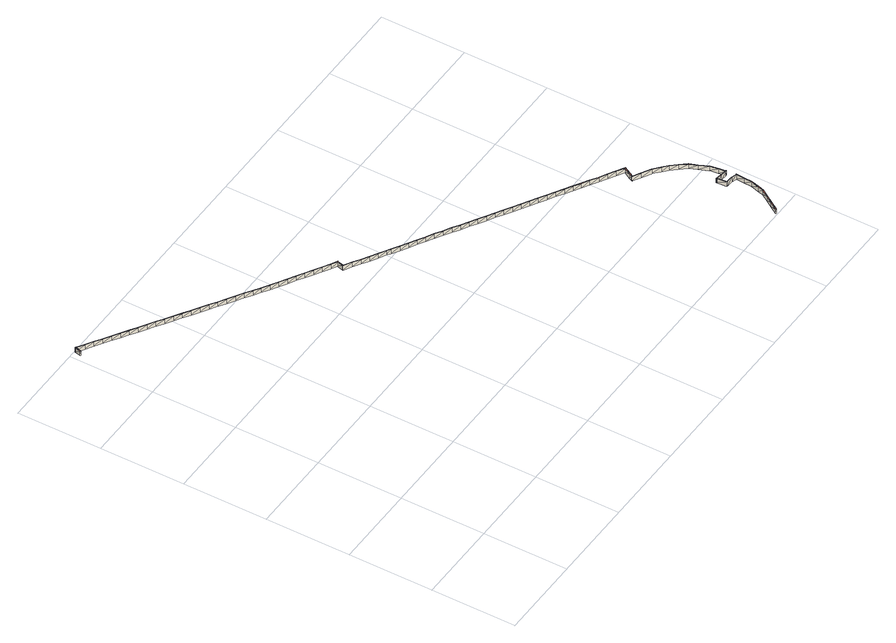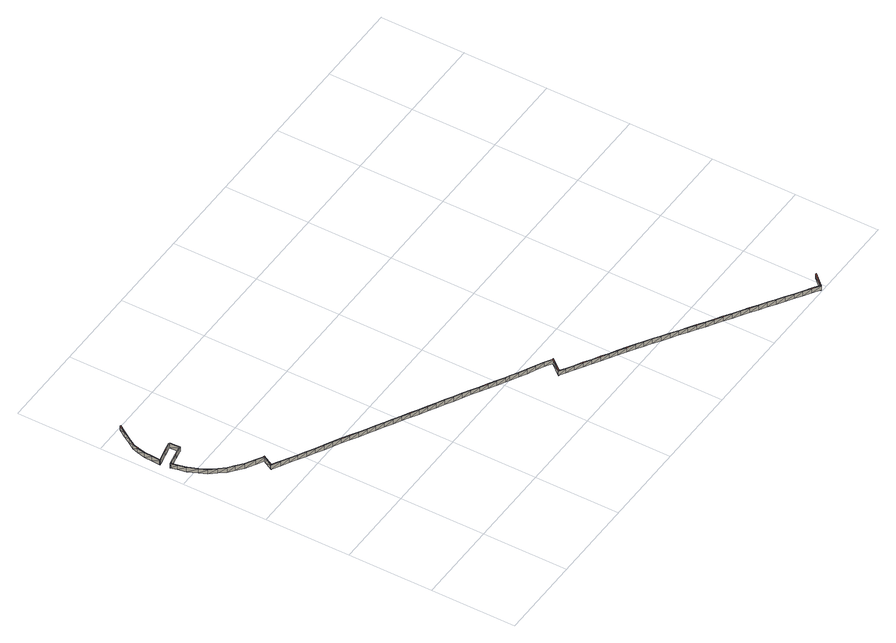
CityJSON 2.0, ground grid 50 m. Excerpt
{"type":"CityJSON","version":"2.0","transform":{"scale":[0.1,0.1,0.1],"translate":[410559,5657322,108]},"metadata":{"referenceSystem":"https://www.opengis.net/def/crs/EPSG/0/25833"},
"CityObjects":{
"building1":{"type":"Building","attributes":{"Erfassungsdatum_Objekt":"2021-12-02","Art":1000,"BodenHoehe":0,"gemHoehe":0,"BauwerkHoehe":3,"Gemeindeschluessel":"14612000","Geometrietyp2DReferenz":"3000","measuredHeight":3,"function":"51009_1700"},"geometry":[{"type":"MultiSurface","lod":"2","boundaries":[[[0,1,2]],[[3,1,0]],[[4,5,6]],[[7,5,4]],[[8,7,4]],[[9,7,8]],[[10,9,8]],[[11,9,10]],[[12,11,10]],[[13,11,12]],[[14,13,12]],[[15,13,14]],[[16,15,14]],[[17,15,16]],[[18,17,16]],[[19,17,18]],[[20,19,18]],[[21,19,20]],[[22,23,24]],[[25,22,24]],[[26,22,25]],[[27,26,25]],[[28,26,27]],[[29,28,27]],[[30,28,29]],[[31,30,29]],[[32,30,31]],[[33,32,31]],[[34,32,33]],[[35,34,33]],[[36,34,35]],[[37,36,35]],[[24,23,38]],[[39,40,41]],[[42,40,39]],[[43,42,39]],[[44,42,43]],[[45,44,46]],[[47,44,45]],[[48,47,45]],[[49,47,48]],[[50,49,51]],[[52,49,50]],[[53,52,50]],[[54,52,53]],[[55,54,53]],[[56,54,55]],[[57,36,37]],[[58,57,37]],[[59,57,58]],[[60,59,58]],[[61,59,60]],[[62,61,60]],[[63,61,62]],[[64,63,65]],[[66,63,64]],[[67,66,64]],[[68,66,67]],[[69,70,71]],[[72,70,69]],[[73,72,69]],[[74,72,73]],[[75,74,76]],[[77,74,75]],[[78,77,75]],[[79,77,78]],[[80,79,78]],[[81,79,80]],[[82,81,80]],[[83,81,82]],[[84,83,85]],[[86,83,84]],[[87,86,84]],[[88,86,87]],[[89,88,90]],[[91,88,89]],[[92,91,89]],[[93,91,92]],[[94,95,96]],[[97,95,94]],[[98,97,94]],[[99,97,98]],[[100,99,98]],[[101,99,100]],[[102,103,104]],[[105,103,102]],[[106,107,108]],[[109,107,106]],[[110,109,106]],[[111,109,110]],[[112,111,110]],[[113,111,112]],[[114,21,20]],[[115,21,114]],[[116,115,114]],[[117,115,116]],[[118,117,116]],[[119,117,118]],[[120,119,118]],[[121,119,120]],[[122,121,120]],[[123,121,122]],[[124,123,122]],[[125,123,124]],[[126,125,124]],[[127,125,126]],[[128,127,126]],[[129,127,128]],[[130,129,128]],[[131,129,130]],[[132,131,130]],[[133,131,132]],[[134,133,132]],[[135,133,134]],[[136,135,134]],[[137,135,136]],[[137,136,138]],[[139,137,138]],[[140,139,138]],[[141,139,140]],[[142,141,140]],[[143,141,142]],[[144,143,142]],[[145,143,144]],[[146,145,144]],[[147,145,146]],[[148,147,146]],[[149,147,148]],[[150,149,148]],[[151,149,150]],[[152,151,150]],[[153,151,152]],[[154,153,152]],[[155,153,154]],[[156,155,154]],[[157,155,156]],[[158,159,160]],[[161,159,158]],[[162,163,164]],[[165,163,162]],[[166,165,162]],[[167,165,166]],[[168,167,166]],[[169,167,168]],[[170,169,168]],[[171,169,170]],[[172,171,170]],[[173,171,172]],[[173,172,174]],[[175,173,174]],[[176,175,174]],[[177,175,176]],[[178,177,176]],[[179,177,178]],[[180,179,178]],[[181,179,180]],[[182,181,180]],[[183,181,182]],[[184,183,182]],[[185,183,184]],[[186,185,184]],[[187,185,186]],[[188,187,186]],[[189,187,188]],[[190,189,188]],[[191,189,190]],[[192,191,190]],[[193,191,192]],[[194,193,192]],[[195,193,194]],[[196,195,194]],[[197,195,196]],[[198,197,196]],[[199,197,198]],[[200,199,198]],[[201,199,200]],[[202,201,200]],[[203,201,202]],[[204,203,202]],[[205,203,204]],[[38,205,204]],[[23,205,38]],[[206,207,55]],[[206,55,53]],[[1,3,208]],[[1,208,209]],[[5,7,210]],[[5,210,211]],[[7,9,212]],[[7,212,210]],[[9,11,213]],[[9,213,212]],[[11,13,214]],[[11,214,213]],[[13,15,215]],[[13,215,214]],[[15,17,216]],[[15,216,215]],[[17,19,217]],[[17,217,216]],[[19,21,218]],[[19,218,217]],[[21,115,219]],[[21,219,218]],[[115,117,220]],[[115,220,219]],[[117,119,221]],[[117,221,220]],[[119,121,222]],[[119,222,221]],[[121,123,223]],[[121,223,222]],[[123,125,224]],[[123,224,223]],[[125,127,225]],[[125,225,224]],[[127,129,226]],[[127,226,225]],[[129,131,227]],[[129,227,226]],[[131,133,228]],[[131,228,227]],[[133,135,229]],[[133,229,228]],[[135,137,230]],[[135,230,229]],[[137,139,231]],[[137,231,230]],[[139,141,232]],[[139,232,231]],[[141,143,233]],[[141,233,232]],[[143,145,234]],[[143,234,233]],[[145,147,235]],[[145,235,234]],[[147,149,236]],[[147,236,235]],[[149,151,237]],[[149,237,236]],[[151,153,238]],[[151,238,237]],[[153,155,239]],[[153,239,238]],[[155,157,240]],[[155,240,239]],[[159,161,241]],[[159,241,242]],[[163,165,243]],[[163,243,244]],[[165,167,245]],[[165,245,243]],[[167,169,246]],[[167,246,245]],[[169,171,247]],[[169,247,246]],[[171,173,248]],[[171,248,247]],[[173,175,249]],[[173,249,248]],[[175,177,250]],[[175,250,249]],[[177,179,251]],[[177,251,250]],[[179,181,252]],[[179,252,251]],[[181,183,253]],[[181,253,252]],[[183,185,254]],[[183,254,253]],[[185,187,255]],[[185,255,254]],[[187,189,256]],[[187,256,255]],[[189,191,257]],[[189,257,256]],[[191,193,258]],[[191,258,257]],[[193,195,259]],[[193,259,258]],[[195,197,260]],[[195,260,259]],[[197,199,261]],[[197,261,260]],[[199,201,262]],[[199,262,261]],[[201,203,263]],[[201,263,262]],[[203,205,264]],[[203,264,263]],[[205,23,265]],[[205,265,264]],[[23,22,266]],[[23,266,265]],[[22,26,267]],[[22,267,266]],[[26,28,268]],[[26,268,267]],[[28,30,269]],[[28,269,268]],[[30,32,270]],[[30,270,269]],[[32,34,271]],[[32,271,270]],[[34,36,272]],[[34,272,271]],[[36,57,273]],[[36,273,272]],[[57,59,274]],[[57,274,273]],[[59,61,275]],[[59,275,274]],[[61,63,276]],[[61,276,275]],[[63,66,277]],[[63,277,276]],[[66,68,278]],[[279,35,33]],[[280,281,37]],[[280,37,35]],[[281,282,58]],[[281,58,37]],[[282,283,60]],[[282,60,58]],[[283,284,62]],[[283,62,60]],[[285,286,64]],[[285,64,65]],[[286,287,67]],[[286,67,64]],[[288,289,69]],[[288,69,71]],[[289,290,73]],[[289,73,69]],[[291,292,75]],[[291,75,76]],[[292,293,78]],[[292,78,75]],[[293,294,80]],[[293,80,78]],[[294,295,82]],[[294,82,80]],[[296,297,84]],[[296,84,85]],[[297,298,87]],[[297,87,84]],[[299,300,89]],[[299,89,90]],[[300,301,92]],[[300,92,89]],[[302,303,94]],[[302,94,96]],[[303,304,98]],[[303,98,94]],[[304,305,104,100]],[[304,100,98]],[[306,307,102]],[[306,102,104,305]],[[308,309,106]],[[308,106,108]],[[309,310,110]],[[309,110,106]],[[310,311,112]],[[310,112,110]],[[312,313,39]],[[312,39,41]],[[313,314,43]],[[313,43,39]],[[315,316,45]],[[315,45,46]],[[316,317,48]],[[316,48,45]],[[318,319,50]],[[318,50,51]],[[319,206,53]],[[319,53,50]],[[52,54,320]],[[52,320,321]],[[54,56,322]],[[54,322,320]],[[209,323,2]],[[209,2,1]],[[207,322,56]],[[207,56,55]],[[66,278,277]],[[70,72,324]],[[70,324,325]],[[72,74,326]],[[72,326,324]],[[74,77,327]],[[74,327,326]],[[77,79,328]],[[77,328,327]],[[79,81,329]],[[79,329,328]],[[81,83,330]],[[81,330,329]],[[83,86,331]],[[83,331,330]],[[86,88,332]],[[86,332,331]],[[88,91,333]],[[88,333,332]],[[91,93,334]],[[91,334,333]],[[95,97,335]],[[95,335,336]],[[97,99,337]],[[97,337,335]],[[99,101,338]],[[99,338,337]],[[103,105,339]],[[103,339,340]],[[107,109,341]],[[107,341,342]],[[109,111,343]],[[109,343,341]],[[111,113,344]],[[111,344,343]],[[40,42,345]],[[40,345,346]],[[42,44,347]],[[42,347,345]],[[44,47,348]],[[44,348,347]],[[47,49,349]],[[47,349,348]],[[49,52,321]],[[49,321,349]],[[323,350,0]],[[323,0,2]],[[351,352,4]],[[351,4,6]],[[352,353,8]],[[352,8,4]],[[353,354,10]],[[353,10,8]],[[354,355,12]],[[354,12,10]],[[355,356,14]],[[355,14,12]],[[356,357,16]],[[356,16,14]],[[357,358,18]],[[357,18,16]],[[358,359,20]],[[358,20,18]],[[359,360,114]],[[359,114,20]],[[360,361,116]],[[360,116,114]],[[361,362,118]],[[361,118,116]],[[362,363,120]],[[362,120,118]],[[363,364,122]],[[363,122,120]],[[364,365,124]],[[364,124,122]],[[365,366,126]],[[365,126,124]],[[366,367,128]],[[366,128,126]],[[367,368,130]],[[367,130,128]],[[368,369,132]],[[368,132,130]],[[369,370,134]],[[369,134,132]],[[371,372,186]],[[371,186,184]],[[372,373,188]],[[372,188,186]],[[373,374,190]],[[373,190,188]],[[374,375,192]],[[374,192,190]],[[375,376,194]],[[375,194,192]],[[376,377,196]],[[376,196,194]],[[377,378,198]],[[377,198,196]],[[378,379,200]],[[380,184,182]],[[370,381,136]],[[370,136,134]],[[381,382,138]],[[381,138,136]],[[382,383,140]],[[382,140,138]],[[383,384,142]],[[383,142,140]],[[384,385,144]],[[384,144,142]],[[385,386,146]],[[385,146,144]],[[386,387,148]],[[386,148,146]],[[387,388,150]],[[387,150,148]],[[388,389,152]],[[388,152,150]],[[389,390,154]],[[389,154,152]],[[390,391,156]],[[390,156,154]],[[392,393,158]],[[392,158,160]],[[394,395,162]],[[394,162,164]],[[395,396,166]],[[395,166,162]],[[396,397,168]],[[396,168,166]],[[397,398,170]],[[397,170,168]],[[398,399,172]],[[398,172,170]],[[399,400,174]],[[399,174,172]],[[400,401,176]],[[400,176,174]],[[401,402,178]],[[401,178,176]],[[402,403,180]],[[402,180,178]],[[403,380,182]],[[403,182,180]],[[380,371,184]],[[378,200,198]],[[379,404,202]],[[379,202,200]],[[404,405,204]],[[404,204,202]],[[405,406,38]],[[405,38,204]],[[406,407,24]],[[406,24,38]],[[407,408,25]],[[407,25,24]],[[408,409,27]],[[408,27,25]],[[409,410,29]],[[409,29,27]],[[410,411,31]],[[410,31,29]],[[411,279,33]],[[411,33,31]],[[279,280,35]],[[369,227,228]],[[369,228,370]],[[370,228,229]],[[370,229,381]],[[381,229,230]],[[381,230,382]],[[382,230,231]],[[231,383,382]],[[383,231,232]],[[383,232,384]],[[384,232,233]],[[384,233,385]],[[385,233,234]],[[385,234,386]],[[386,234,235]],[[386,235,387]],[[387,235,236]],[[387,236,388]],[[388,236,237]],[[388,237,389]],[[389,237,238]],[[389,238,390]],[[390,238,239]],[[390,239,391]],[[391,239,240]],[[392,242,393]],[[393,242,241]],[[394,244,395]],[[395,243,396]],[[396,243,245]],[[396,245,397]],[[397,245,246]],[[397,246,398]],[[398,246,247]],[[398,247,399]],[[399,247,248]],[[399,248,400]],[[400,248,249]],[[249,401,400]],[[401,249,250]],[[401,250,402]],[[402,250,251]],[[402,251,403]],[[403,251,252]],[[403,252,380]],[[380,252,253]],[[380,253,371]],[[371,253,254]],[[371,254,372]],[[372,254,255]],[[372,255,373]],[[373,255,256]],[[373,256,374]],[[374,256,257]],[[374,257,375]],[[375,257,258]],[[375,258,376]],[[376,258,259]],[[376,259,377]],[[377,259,260]],[[377,260,378]],[[378,260,261]],[[378,261,379]],[[379,261,262]],[[379,262,404]],[[404,262,263]],[[404,263,405]],[[405,263,264]],[[405,264,406]],[[406,264,265]],[[406,265,407]],[[407,265,266]],[[395,244,243]],[[323,209,350]],[[350,209,208]],[[351,211,352]],[[352,211,210]],[[352,210,353]],[[353,210,212]],[[353,212,354]],[[354,212,213]],[[354,213,355]],[[355,213,214]],[[355,214,356]],[[356,214,215]],[[356,215,357]],[[357,215,216]],[[357,216,358]],[[358,216,217]],[[358,217,359]],[[359,217,218]],[[359,218,360]],[[360,218,219]],[[360,219,361]],[[361,219,220]],[[361,220,362]],[[362,220,221]],[[362,221,363]],[[363,221,222]],[[363,222,364]],[[364,222,223]],[[364,223,365]],[[365,223,224]],[[365,224,366]],[[366,224,225]],[[366,225,367]],[[367,225,226]],[[367,226,368]],[[368,226,227]],[[368,227,369]],[[407,266,408]],[[408,266,267]],[[408,267,409]],[[409,267,268]],[[409,268,410]],[[410,268,269]],[[410,269,411]],[[411,269,270]],[[411,270,279]],[[279,270,271]],[[279,271,280]],[[280,271,272]],[[280,272,281]],[[281,272,273]],[[281,273,282]],[[282,273,274]],[[282,274,283]],[[283,274,275]],[[283,275,284]],[[284,275,276]],[[285,276,286]],[[286,276,277]],[[286,277,287]],[[287,277,278]],[[288,325,289]],[[289,325,324]],[[289,324,290]],[[290,324,326]],[[291,326,292]],[[292,326,327]],[[292,327,293]],[[293,327,328]],[[293,328,294]],[[294,328,329]],[[294,329,295]],[[295,329,330]],[[296,330,297]],[[297,330,331]],[[297,331,298]],[[298,331,332]],[[299,332,300]],[[300,332,333]],[[300,333,301]],[[301,333,334]],[[302,336,303]],[[303,336,335]],[[303,335,304]],[[304,335,337]],[[304,337,305]],[[305,337,338]],[[306,340,307]],[[307,340,339]],[[308,342,309]],[[309,342,341]],[[309,341,310]],[[310,341,343]],[[310,343,311]],[[311,343,344]],[[312,346,313]],[[313,346,345]],[[313,345,314]],[[314,345,347]],[[315,347,316]],[[316,347,348]],[[316,348,317]],[[317,348,349]],[[318,349,319]],[[319,349,321]],[[319,321,206]],[[206,321,320]],[[206,320,207]],[[207,320,322]]],"semantics":{"surfaces":[{"type":"RoofSurface"},{"type":"WallSurface"},{"type":"GroundSurface"}],"values":[0,0,0,0,0,0,0,0,0,0,0,0,0,0,0,0,0,0,0,0,0,0,0,0,0,0,0,0,0,0,0,0,0,0,0,0,0,0,0,0,0,0,0,0,0,0,0,0,0,0,0,0,0,0,0,0,0,0,0,0,0,0,0,0,0,0,0,0,0,0,0,0,0,0,0,0,0,0,0,0,0,0,0,0,0,0,0,0,0,0,0,0,0,0,0,0,0,0,0,0,0,0,0,0,0,0,0,0,0,0,0,0,0,0,0,0,0,0,0,0,0,0,0,0,0,0,0,0,0,0,0,0,0,0,0,0,0,0,0,0,0,0,0,0,0,0,0,0,0,0,0,0,0,0,0,0,0,0,0,0,0,0,0,0,0,0,0,0,0,0,0,0,0,0,0,0,0,0,0,0,0,0,1,1,1,1,1,1,1,1,1,1,1,1,1,1,1,1,1,1,1,1,1,1,1,1,1,1,1,1,1,1,1,1,1,1,1,1,1,1,1,1,1,1,1,1,1,1,1,1,1,1,1,1,1,1,1,1,1,1,1,1,1,1,1,1,1,1,1,1,1,1,1,1,1,1,1,1,1,1,1,1,1,1,1,1,1,1,1,1,1,1,1,1,1,1,1,1,1,1,1,1,1,1,1,1,1,1,1,1,1,1,1,1,1,1,1,1,1,1,1,1,1,1,1,1,1,1,1,1,1,1,1,1,1,1,1,1,1,1,1,1,1,1,1,1,1,1,1,1,1,1,1,1,1,1,1,1,1,1,1,1,1,1,1,1,1,1,1,1,1,1,1,1,1,1,1,1,1,1,1,1,1,1,1,1,1,1,1,1,1,1,1,1,1,1,1,1,1,1,1,1,1,1,1,1,1,1,1,1,1,1,1,1,1,1,1,1,1,1,1,1,1,1,1,1,1,1,1,1,1,1,1,1,1,1,1,1,1,1,1,1,1,1,1,1,1,1,1,1,1,1,1,1,1,1,1,1,1,1,1,1,1,1,1,1,1,1,1,1,1,1,1,1,1,1,1,1,1,1,1,1,1,1,1,1,1,1,1,1,1,1,1,1,1,1,1,1,1,1,1,1,1,1,1,1,1,1,1,1,1,1,1,1,1,1,1,1,1,1,1,1,1,1,1,1,1,1,1,1,1,1,1,1,1,1,1,1,1,1,1,1,1,1,1,1,1,1,1,1,1,1,1,1,1,1,1,1,1,1,1,1,1,1,1,1,1,1,1,1,2,2,2,2,2,2,2,2,2,2,2,2,2,2,2,2,2,2,2,2,2,2,2,2,2,2,2,2,2,2,2,2,2,2,2,2,2,2,2,2,2,2,2,2,2,2,2,2,2,2,2,2,2,2,2,2,2,2,2,2,2,2,2,2,2,2,2,2,2,2,2,2,2,2,2,2,2,2,2,2,2,2,2,2,2,2,2,2,2,2,2,2,2,2,2,2,2,2,2,2,2,2,2,2,2,2,2,2,2,2,2,2,2,2,2,2,2,2,2,2,2,2,2,2,2,2,2,2,2,2,2,2,2,2,2,2,2,2,2,2,2,2,2,2,2,2,2,2,2,2,2,2,2,2,2,2,2,2,2,2,2,2,2,2,2,2,2,2,2,2,2,2,2,2,2,2,2,2,2,2,2,2]}}]}
},
"vertices":[
[45,2492,44],[3,2441,74],[7,2438,74],[41,2495,44],[82,2462,45],[41,2495,45],[38,2490,45],[85,2466,45],[124,2435,45],[127,2439,45],[166,2408,45],[169,2412,45],[208,2381,46],[211,2385,46],[250,2353,46],[253,2358,46],[292,2326,46],[295,2330,46],[334,2299,46],[337,2303,46],[376,2272,47],[379,2276,47],[2238,1079,54],[2195,1104,55],[2236,1075,54],[2279,1050,54],[2282,1054,54],[2322,1025,54],[2325,1029,54],[2366,999,52],[2368,1004,52],[2409,974,51],[2411,979,51],[2452,949,49],[2455,954,49],[2495,924,49],[2498,928,49],[2539,899,47],[2193,1100,55],[2935,270,40],[2943,322,40],[2938,322,40],[2940,270,40],[2933,223,40],[2938,223,40],[2920,176,39],[2933,224,40],[2925,174,39],[2911,141,39],[2915,140,39],[2884,100,39],[2911,143,39],[2888,98,39],[2857,58,39],[2861,56,39],[2826,11,39],[2830,8,39],[2541,903,47],[2582,874,47],[2584,878,47],[2625,849,47],[2628,853,47],[2674,820,46],[2677,824,46],[2648,781,46],[2673,827,46],[2652,778,46],[2637,760,46],[2641,757,46],[2682,734,46],[2639,764,45],[2637,760,45],[2685,738,46],[2738,701,46],[2741,706,46],[2776,669,45],[2738,702,46],[2779,673,45],[2807,643,44],[2811,647,44],[2839,605,44],[2842,608,44],[2871,565,44],[2875,568,44],[2891,520,43],[2870,566,44],[2895,522,43],[2915,465,44],[2920,467,44],[2924,417,43],[2915,466,44],[2929,418,43],[2932,376,40],[2937,377,40],[2928,381,41],[2937,376,41],[2936,381,41],[2928,376,41],[2878,377,56],[2878,372,56],[2831,374,73],[2831,369,73],[2835,313,74],[2836,374,72],[2831,374,72],[2840,314,74],[2888,313,62],[2840,314,73],[2841,309,73],[2888,318,62],[2936,317,40],[2935,322,40],[2943,318,40],[2942,323,40],[418,2245,47],[421,2249,47],[460,2218,46],[463,2222,46],[502,2191,47],[505,2195,47],[544,2164,46],[547,2168,46],[586,2136,46],[589,2141,46],[628,2109,46],[631,2113,46],[670,2082,47],[673,2086,47],[712,2055,47],[715,2059,47],[754,2028,47],[757,2032,47],[796,2001,47],[799,2005,47],[838,1974,48],[841,1978,48],[880,1946,48],[883,1951,48],[918,1922,48],[921,1926,48],[961,1896,47],[964,1900,47],[1004,1870,47],[1007,1874,47],[1047,1844,46],[1049,1849,46],[1090,1818,47],[1092,1823,47],[1132,1793,46],[1135,1797,46],[1175,1767,47],[1178,1771,47],[1218,1741,46],[1221,1745,46],[1261,1715,46],[1263,1720,46],[1297,1693,47],[1300,1698,47],[1259,1640,75],[1300,1698,46],[1296,1700,46],[1263,1637,75],[1304,1614,76],[1261,1644,74],[1259,1640,74],[1307,1618,76],[1348,1589,73],[1350,1593,73],[1391,1564,70],[1394,1569,70],[1435,1539,69],[1437,1544,69],[1478,1515,69],[1481,1519,69],[1501,1502,67],[1503,1506,67],[1544,1477,66],[1547,1481,66],[1587,1451,66],[1590,1456,66],[1631,1426,66],[1633,1431,66],[1674,1401,66],[1676,1405,66],[1717,1376,67],[1720,1380,67],[1760,1351,64],[1763,1355,64],[1804,1326,64],[1806,1330,64],[1847,1301,61],[1849,1305,61],[1890,1276,61],[1893,1280,61],[1933,1251,60],[1936,1255,60],[1977,1225,59],[1979,1230,59],[2020,1200,59],[2022,1205,59],[2063,1175,58],[2066,1180,58],[2106,1150,57],[2109,1154,57],[2149,1125,56],[2152,1129,56],[2857,58,9],[2826,11,9],[41,2495,14],[3,2441,44],[85,2466,15],[41,2495,15],[127,2439,15],[169,2412,15],[211,2385,16],[253,2358,16],[295,2330,16],[337,2303,16],[379,2276,17],[421,2249,17],[463,2222,16],[505,2195,17],[547,2168,16],[589,2141,16],[631,2113,16],[673,2086,17],[715,2059,17],[757,2032,17],[799,2005,17],[841,1978,18],[883,1951,18],[921,1926,18],[964,1900,17],[1007,1874,17],[1049,1849,16],[1092,1823,17],[1135,1797,16],[1178,1771,17],[1221,1745,16],[1263,1720,16],[1300,1698,17],[1263,1637,45],[1300,1698,16],[1307,1618,46],[1261,1644,44],[1350,1593,43],[1394,1569,40],[1437,1544,39],[1481,1519,39],[1503,1506,37],[1547,1481,36],[1590,1456,36],[1633,1431,36],[1676,1405,36],[1720,1380,37],[1763,1355,34],[1806,1330,34],[1849,1305,31],[1893,1280,31],[1936,1255,30],[1979,1230,29],[2022,1205,29],[2066,1180,28],[2109,1154,27],[2152,1129,26],[2195,1104,25],[2238,1079,24],[2282,1054,24],[2325,1029,24],[2368,1004,22],[2411,979,21],[2455,954,19],[2498,928,19],[2541,903,17],[2584,878,17],[2628,853,17],[2677,824,16],[2652,778,16],[2641,757,16],[2452,949,19],[2495,924,19],[2539,899,17],[2582,874,17],[2625,849,17],[2674,820,16],[2673,827,16],[2648,781,16],[2637,760,16],[2637,760,15],[2682,734,16],[2738,701,16],[2738,702,16],[2776,669,15],[2807,643,14],[2839,605,14],[2871,565,14],[2870,566,14],[2891,520,13],[2915,465,14],[2915,466,14],[2924,417,13],[2932,376,10],[2936,381,11],[2928,381,11],[2878,377,26],[2831,374,43],[2831,374,42],[2835,313,44],[2841,309,43],[2888,313,32],[2936,317,10],[2943,318,10],[2938,322,10],[2935,270,10],[2933,223,10],[2933,224,10],[2920,176,9],[2911,141,9],[2911,143,9],[2884,100,9],[2861,56,9],[2888,98,9],[2830,8,9],[7,2438,44],[2685,738,16],[2639,764,15],[2741,706,16],[2779,673,15],[2811,647,14],[2842,608,14],[2875,568,14],[2895,522,13],[2920,467,14],[2929,418,13],[2937,377,10],[2928,376,11],[2937,376,11],[2878,372,26],[2831,369,43],[2840,314,44],[2836,374,42],[2888,318,32],[2840,314,43],[2935,322,10],[2942,323,10],[2940,270,10],[2943,322,10],[2938,223,10],[2925,174,9],[2915,140,9],[45,2492,14],[38,2490,15],[82,2462,15],[124,2435,15],[166,2408,15],[208,2381,16],[250,2353,16],[292,2326,16],[334,2299,16],[376,2272,17],[418,2245,17],[460,2218,16],[502,2191,17],[544,2164,16],[586,2136,16],[628,2109,16],[670,2082,17],[712,2055,17],[754,2028,17],[796,2001,17],[838,1974,18],[1717,1376,37],[1760,1351,34],[1804,1326,34],[1847,1301,31],[1890,1276,31],[1933,1251,30],[1977,1225,29],[2020,1200,29],[2063,1175,28],[1674,1401,36],[880,1946,18],[918,1922,18],[961,1896,17],[1004,1870,17],[1047,1844,16],[1090,1818,17],[1132,1793,16],[1175,1767,17],[1218,1741,16],[1261,1715,16],[1297,1693,17],[1296,1700,16],[1259,1640,45],[1259,1640,44],[1304,1614,46],[1348,1589,43],[1391,1564,40],[1435,1539,39],[1478,1515,39],[1501,1502,37],[1544,1477,36],[1587,1451,36],[1631,1426,36],[2106,1150,27],[2149,1125,26],[2193,1100,25],[2236,1075,24],[2279,1050,24],[2322,1025,24],[2366,999,22],[2409,974,21]
]}
